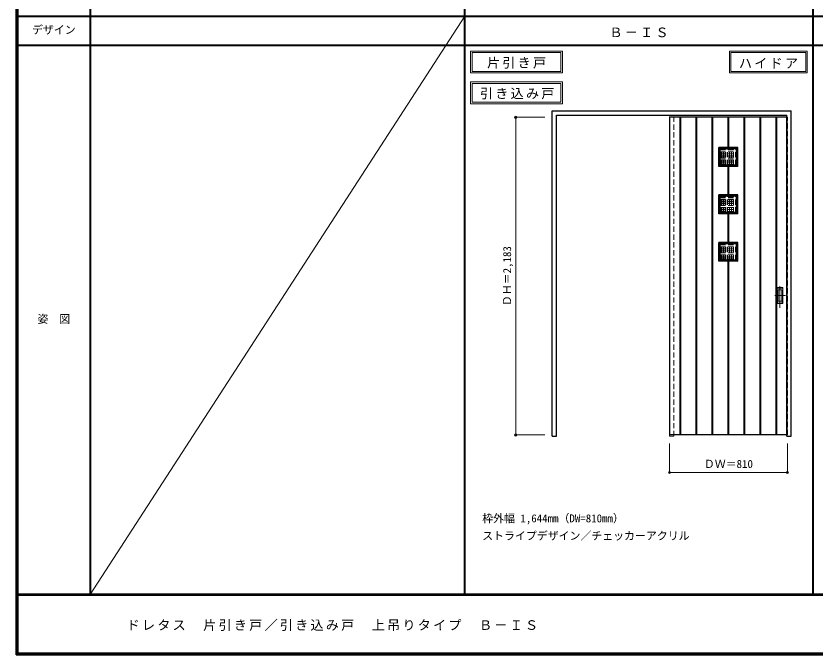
# Model space of a CAD drawing. Units: millimetres, scale not verified. Extents: x -6000 to 5700, y -4307 to 4175.
# Drawn here: x -6000 to -502, y -4205 to 186 of the extents above; entities that cross this region are included whole.
import ezdxf
from ezdxf.enums import TextEntityAlignment as Align

# ---------------------------------------------------------------- set-up
doc = ezdxf.new("R2010")
doc.units = ezdxf.units.MM
doc.header["$LTSCALE"] = 30
doc.header["$PDMODE"] = 32
doc.header["$PDSIZE"] = 15
doc.linetypes.add('CHAIN1', pattern=[8, 5, -1, 1, -1])
doc.linetypes.add('DASHED1', pattern=[1.8, 1.2, -0.6])
for name, color, linetype, lineweight in [('0-2_扉', 4, 'DASHED1', 9), ('0-3_仕上げ', 3, 'Continuous', 25), ('0-4_枠', 3, 'Continuous', 25), ('0-6_引手', 7, 'Continuous', 18), ('0-A_文字', 7, 'Continuous', 18), ('0-B_寸法', 7, 'Continuous', 18), ('0-C_ハッチ', 4, 'DASHED1', 9), ('F-1_枠', 6, 'Continuous', 40), ('F-A_文字', 7, 'Continuous', 18)]:
    doc.layers.add(name, color=color, linetype=linetype, lineweight=lineweight)
doc.styles.add('ＭＳ ゴシック', font='')
doc.styles.get('ＭＳ ゴシック').set_extended_font_data('MS Gothic')

msp = doc.modelspace()

# ---------------------------------------------------------------- linework, layer by layer
at = {"layer": '0-2_扉'}
for p, q in [((-1509, -509.75), (-1509, -513.75)), ((-702, -509.75), (-699, -509.75)), ((-699, -2692.75), (-699, -509.75)), ((-702, -2692.75), (-699, -2692.75))]:
    msp.add_line(p, q, dxfattribs=at)
at = {"layer": '0-2_扉', "color": 3, "linetype": 'Continuous', "lineweight": 25}
for p, q in [((-1509, -509.75), (-1509, -2692.75)), ((-701, -509.75), (-1509, -509.75)), ((-701, -2692.75), (-1509, -2692.75))]:
    msp.add_line(p, q, dxfattribs=at)
at = {"layer": '0-3_仕上げ'}
for p, q in [((-1507, -2692.75), (-1507, -509.75)), ((-1436, -2692.75), (-1436, -509.75)), ((-1432, -2692.75), (-1432, -509.75)), ((-1326, -2692.75), (-1326, -509.75)), ((-1322, -2692.75), (-1322, -509.75)), ((-1216, -2692.75), (-1216, -509.75)), ((-1212, -2692.75), (-1212, -509.75)), ((-1106, -717.75), (-1106, -509.75)), ((-1102, -717.75), (-1102, -509.75)), ((-996, -2692.75), (-996, -509.75)), ((-992, -2692.75), (-992, -509.75)), ((-886, -2692.75), (-886, -509.75)), ((-882, -2692.75), (-882, -509.75)), ((-776, -2692.75), (-776, -509.75)), ((-772, -2692.75), (-772, -509.75)), ((-701, -2692.75), (-701, -509.75)), ((-1039, -717.75), (-1169, -717.75)), ((-1169, -847.75), (-1169, -717.75)), ((-1169, -717.75), (-1160, -726.75)), ((-1048, -726.75), (-1160, -726.75)), ((-1160, -838.75), (-1160, -726.75)), ((-1048, -726.75), (-1039, -717.75)), ((-1048, -838.75), (-1048, -726.75)), ((-1039, -847.75), (-1039, -717.75)), ((-1039, -847.75), (-1169, -847.75)), ((-1106, -1043.75), (-1106, -847.75)), ((-1102, -1043.75), (-1102, -847.75)), ((-1048, -838.75), (-1039, -847.75)), ((-1039, -1043.75), (-1169, -1043.75)), ((-1169, -1173.75), (-1169, -1043.75)), ((-1169, -1043.75), (-1160, -1052.75)), ((-1048, -1052.75), (-1039, -1043.75)), ((-1039, -1173.75), (-1039, -1043.75)), ((-1048, -1052.75), (-1160, -1052.75)), ((-1160, -1164.75), (-1160, -1052.75)), ((-1048, -1164.75), (-1048, -1052.75)), ((-1039, -1173.75), (-1169, -1173.75)), ((-1106, -1369.75), (-1106, -1173.75)), ((-1102, -1369.75), (-1102, -1173.75)), ((-1048, -1164.75), (-1039, -1173.75)), ((-1039, -1369.75), (-1169, -1369.75)), ((-1169, -1499.75), (-1169, -1369.75)), ((-1169, -1369.75), (-1160, -1378.75)), ((-1048, -1378.75), (-1039, -1369.75)), ((-1039, -1499.75), (-1039, -1369.75)), ((-1048, -1378.75), (-1160, -1378.75)), ((-1160, -1490.75), (-1160, -1378.75)), ((-1048, -1490.75), (-1048, -1378.75)), ((-1039, -1499.75), (-1169, -1499.75)), ((-1106, -2692.75), (-1106, -1499.75)), ((-1102, -2692.75), (-1102, -1499.75)), ((-1048, -1490.75), (-1039, -1499.75))]:
    msp.add_line(p, q, dxfattribs=at)
at = {"layer": '0-3_仕上げ', "color": 7, "lineweight": 18}
for p, q in [((-1434, -2692.75), (-1434, -509.75)), ((-1324, -2692.75), (-1324, -509.75)), ((-1214, -2692.75), (-1214, -509.75)), ((-1104, -717.75), (-1104, -509.75)), ((-994, -2692.75), (-994, -509.75)), ((-884, -2692.75), (-884, -509.75)), ((-774, -2692.75), (-774, -509.75)), ((-1104, -1043.75), (-1104, -847.75)), ((-1104, -1369.75), (-1104, -1173.75)), ((-1104, -2692.75), (-1104, -1499.75))]:
    msp.add_line(p, q, dxfattribs=at)
at = {"layer": '0-3_仕上げ', "linetype": 'DASHED1'}
for p, q in [((-1041, -719.75), (-1167, -719.75)), ((-1041, -845.75), (-1041, -719.75)), ((-1041, -1045.75), (-1167, -1045.75)), ((-1041, -1171.75), (-1041, -1045.75)), ((-1041, -1371.75), (-1167, -1371.75)), ((-1041, -1497.75), (-1041, -1371.75))]:
    msp.add_line(p, q, dxfattribs=at)
for points in [[(-1041, -845.75), (-1167, -845.75), (-1167, -719.75)], [(-1041, -1171.75), (-1167, -1171.75), (-1167, -1045.75)], [(-1041, -1497.75), (-1167, -1497.75), (-1167, -1371.75)]]:
    msp.add_lwpolyline(points, dxfattribs=at)
at = {"layer": '0-3_仕上げ'}
for points in [[(-1048, -838.75), (-1160, -838.75), (-1169, -847.75)], [(-1048, -1164.75), (-1160, -1164.75), (-1169, -1173.75)], [(-1048, -1490.75), (-1160, -1490.75), (-1169, -1499.75)]]:
    msp.add_lwpolyline(points, dxfattribs=at)
at = {"layer": '0-4_枠'}
for p, q in [((-2316, -466.25), (-672, -466.25)), ((-2316, -2701.25), (-2316, -466.25)), ((-672, -2701.25), (-672, -466.25)), ((-2286, -2701.25), (-2286, -496.25)), ((-2286, -496.25), (-702, -496.25)), ((-702, -2701.25), (-702, -496.25)), ((-2316, -2701.25), (-2286, -2701.25)), ((-702, -2701.25), (-672, -2701.25))]:
    msp.add_line(p, q, dxfattribs=at)
at = {"layer": '0-4_枠', "color": 4, "linetype": 'DASHED1', "lineweight": 9}
for p, q in [((-1509, -2701.25), (-1509, -496.25)), ((-1479, -2701.25), (-1479, -496.25)), ((-1509, -2701.25), (-1479, -2701.25))]:
    msp.add_line(p, q, dxfattribs=at)
at = {"layer": '0-6_引手'}
for p, q in [((-731, -1680.25), (-769, -1680.25)), ((-769, -1790.25), (-769, -1680.25)), ((-737.5, -1696.25), (-762.5, -1696.25)), ((-762.5, -1774.25), (-762.5, -1696.25)), ((-737.5, -1774.25), (-737.5, -1696.25)), ((-731, -1790.25), (-731, -1680.25)), ((-731, -1790.25), (-769, -1790.25)), ((-737.5, -1774.25), (-762.5, -1774.25))]:
    msp.add_line(p, q, dxfattribs=at)
at = {"layer": '0-6_引手', "linetype": 'DASHED1'}
for p, q in [((-766, -1786.25), (-766, -1684.25)), ((-734, -1786.25), (-766, -1786.25))]:
    msp.add_line(p, q, dxfattribs=at)
at = {"layer": '0-6_引手', "linetype": 'CHAIN1'}
for p, q in [((-750, -1820.48), (-750, -1649.63)), ((-711.93, -1735.25), (-784.44, -1735.25))]:
    msp.add_line(p, q, dxfattribs=at)
at = {"layer": '0-6_引手', "linetype": 'DASHED1'}
msp.add_lwpolyline([(-734, -1786.25), (-734, -1684.25), (-766, -1684.25)], dxfattribs=at)
at = {"layer": '0-A_文字'}
for p, q in [((-2876, -55.5), (-2876, -205.5)), ((-2866, -65.5), (-2866, -195.5)), ((-2866, -65.5), (-2254.97, -65.5)), ((-2254.97, -65.5), (-2254.97, -195.5)), ((-1096.33, -55.5), (-1096.33, -205.5)), ((-1086.33, -65.5), (-572, -65.5)), ((-572, -65.5), (-572, -195.5)), ((-2876, -205.5), (-2244.97, -205.5)), ((-2866, -195.5), (-2254.97, -195.5)), ((-1096.33, -205.5), (-562, -205.5)), ((-2876, -266.97), (-2876, -416.97)), ((-2866, -276.97), (-2866, -406.97)), ((-2866, -276.97), (-2254.97, -276.97)), ((-2254.97, -276.97), (-2254.97, -406.97)), ((-2876, -416.97), (-2244.97, -416.97)), ((-2866, -406.97), (-2254.97, -406.97))]:
    msp.add_line(p, q, dxfattribs=at)
for points in [[(-2876, -55.5), (-2244.97, -55.5), (-2244.97, -205.5)], [(-1096.33, -55.5), (-562, -55.5), (-562, -205.5)], [(-1086.33, -65.5), (-1086.33, -195.5), (-572, -195.5)], [(-2876, -266.97), (-2244.97, -266.97), (-2244.97, -416.97)]]:
    msp.add_lwpolyline(points, dxfattribs=at)
at = {"layer": '0-B_寸法', "color": 4, "lineweight": 9}
for p, q in [((-2566, -509.75), (-2566, -2692.75)), ((-2566, -509.75), (-2366, -509.75)), ((-2566, -2692.75), (-2366, -2692.75)), ((-1509, -2951.25), (-1509, -2751.25)), ((-699, -2951.25), (-699, -2751.25)), ((-699, -2951.25), (-1509, -2951.25))]:
    msp.add_line(p, q, dxfattribs=at)
at = {"layer": '0-B_寸法'}
for p in [(-2566, -509.75), (-2566, -2692.75), (-1509, -2951.25), (-699, -2951.25)]:
    msp.add_point(p, dxfattribs=at)
at = {"layer": '0-C_ハッチ'}
for p, q in [((-1160, -733.25), (-1048, -733.25)), ((-1160, -734.25), (-1048, -734.25)), ((-1160, -747.25), (-1048, -747.25)), ((-1160, -748.25), (-1048, -748.25)), ((-1160, -761.25), (-1048, -761.25)), ((-1160, -762.25), (-1048, -762.25)), ((-1153.5, -838.75), (-1153.5, -726.75)), ((-1152.5, -838.75), (-1152.5, -726.75)), ((-1139.5, -838.75), (-1139.5, -726.75)), ((-1138.5, -838.75), (-1138.5, -726.75)), ((-1125.5, -838.75), (-1125.5, -726.75)), ((-1124.5, -838.75), (-1124.5, -726.75)), ((-1111.5, -838.75), (-1111.5, -726.75)), ((-1110.5, -838.75), (-1110.5, -726.75)), ((-1097.5, -838.75), (-1097.5, -726.75)), ((-1096.5, -838.75), (-1096.5, -726.75)), ((-1083.5, -838.75), (-1083.5, -726.75)), ((-1082.5, -838.75), (-1082.5, -726.75)), ((-1069.5, -838.75), (-1069.5, -726.75)), ((-1068.5, -838.75), (-1068.5, -726.75)), ((-1055.5, -838.75), (-1055.5, -726.75)), ((-1054.5, -838.75), (-1054.5, -726.75)), ((-1160, -775.25), (-1048, -775.25)), ((-1160, -776.25), (-1048, -776.25)), ((-1160, -789.25), (-1048, -789.25)), ((-1160, -790.25), (-1048, -790.25)), ((-1160, -803.25), (-1048, -803.25)), ((-1160, -804.25), (-1048, -804.25)), ((-1160, -817.25), (-1048, -817.25)), ((-1160, -818.25), (-1048, -818.25)), ((-1160, -831.25), (-1048, -831.25)), ((-1160, -832.25), (-1048, -832.25)), ((-1160, -1059.25), (-1048, -1059.25)), ((-1160, -1060.25), (-1048, -1060.25)), ((-1160, -1073.25), (-1048, -1073.25)), ((-1160, -1074.25), (-1048, -1074.25)), ((-1160, -1087.25), (-1048, -1087.25)), ((-1160, -1088.25), (-1048, -1088.25)), ((-1153.5, -1164.75), (-1153.5, -1052.75)), ((-1152.5, -1164.75), (-1152.5, -1052.75)), ((-1139.5, -1164.75), (-1139.5, -1052.75)), ((-1138.5, -1164.75), (-1138.5, -1052.75)), ((-1125.5, -1164.75), (-1125.5, -1052.75)), ((-1124.5, -1164.75), (-1124.5, -1052.75)), ((-1111.5, -1164.75), (-1111.5, -1052.75)), ((-1110.5, -1164.75), (-1110.5, -1052.75)), ((-1097.5, -1164.75), (-1097.5, -1052.75)), ((-1096.5, -1164.75), (-1096.5, -1052.75)), ((-1083.5, -1164.75), (-1083.5, -1052.75)), ((-1082.5, -1164.75), (-1082.5, -1052.75)), ((-1069.5, -1164.75), (-1069.5, -1052.75)), ((-1068.5, -1164.75), (-1068.5, -1052.75)), ((-1055.5, -1164.75), (-1055.5, -1052.75)), ((-1054.5, -1164.75), (-1054.5, -1052.75)), ((-1160, -1101.25), (-1048, -1101.25)), ((-1160, -1102.25), (-1048, -1102.25)), ((-1160, -1115.25), (-1048, -1115.25)), ((-1160, -1116.25), (-1048, -1116.25)), ((-1160, -1129.25), (-1048, -1129.25)), ((-1160, -1130.25), (-1048, -1130.25)), ((-1160, -1143.25), (-1048, -1143.25)), ((-1160, -1144.25), (-1048, -1144.25)), ((-1160, -1157.25), (-1048, -1157.25)), ((-1160, -1158.25), (-1048, -1158.25)), ((-1160, -1385.25), (-1048, -1385.25)), ((-1160, -1386.25), (-1048, -1386.25)), ((-1160, -1399.25), (-1048, -1399.25)), ((-1160, -1400.25), (-1048, -1400.25)), ((-1160, -1413.25), (-1048, -1413.25)), ((-1160, -1414.25), (-1048, -1414.25)), ((-1160, -1427.25), (-1048, -1427.25)), ((-1160, -1428.25), (-1048, -1428.25)), ((-1153.5, -1490.75), (-1153.5, -1378.75)), ((-1152.5, -1490.75), (-1152.5, -1378.75)), ((-1139.5, -1490.75), (-1139.5, -1378.75)), ((-1138.5, -1490.75), (-1138.5, -1378.75)), ((-1125.5, -1490.75), (-1125.5, -1378.75)), ((-1124.5, -1490.75), (-1124.5, -1378.75)), ((-1111.5, -1490.75), (-1111.5, -1378.75)), ((-1110.5, -1490.75), (-1110.5, -1378.75)), ((-1097.5, -1490.75), (-1097.5, -1378.75)), ((-1096.5, -1490.75), (-1096.5, -1378.75)), ((-1083.5, -1490.75), (-1083.5, -1378.75)), ((-1082.5, -1490.75), (-1082.5, -1378.75)), ((-1069.5, -1490.75), (-1069.5, -1378.75)), ((-1068.5, -1490.75), (-1068.5, -1378.75)), ((-1055.5, -1490.75), (-1055.5, -1378.75)), ((-1054.5, -1490.75), (-1054.5, -1378.75)), ((-1160, -1441.25), (-1048, -1441.25)), ((-1160, -1442.25), (-1048, -1442.25)), ((-1160, -1455.25), (-1048, -1455.25)), ((-1160, -1456.25), (-1048, -1456.25)), ((-1160, -1469.25), (-1048, -1469.25)), ((-1160, -1470.25), (-1048, -1470.25)), ((-1160, -1483.25), (-1048, -1483.25)), ((-1160, -1484.25), (-1048, -1484.25))]:
    msp.add_line(p, q, dxfattribs=at)
at = {"layer": 'F-1_枠'}
for p, q in [((-6000, 4175), (-6000, -4205)), ((-5995, 4175), (-5995, -4205)), ((-5990, 4175), (-5990, -4205)), ((-5490, 4175), (-5490, -3790)), ((-2916, -3790), (-2916, 4175)), ((-522, -3790), (-522, 4175)), ((-6000, 184.5), (5700, 184.5)), ((-6000, -15.5), (5700, -15.5)), ((5700, -3790), (-6000, -3790)), ((5700, -3795), (-6000, -3795)), ((5700, -4195), (-6000, -4195)), ((5700, -4200), (-6000, -4200)), ((5700, -4205), (-6000, -4205))]:
    msp.add_line(p, q, dxfattribs=at)
at = {"layer": 'F-A_文字'}
msp.add_line((-2916, 184.5), (-5490, -3790), dxfattribs=at)

# ---------------------------------------------------------------- texts
at = {"layer": '0-A_文字', "style": 'ＭＳ ゴシック'}
for s, p in [('枠外幅 1,644mm（DW=810mm）', (-2796, -3310)), ('ストライプデザイン／チェッカーアクリル', (-2796, -3430))]:
    msp.add_text(s, height=54.99, dxfattribs=at).set_placement(p, align=Align.BOTTOM_LEFT)
at = {"layer": '0-A_文字', "char_height": 65.98, "attachment_point": 7, "style": 'ＭＳ ゴシック'}
for s, insert in [('\\T1.17;Ｂ－ＩＳ', (-1921.5, 39.5)), ('\\T1.17;片引き戸', (-2762.98, -175.5)), ('\\T1.17;ハイドア', (-1031.66, -175.5)), ('\\T1.17;引き込み戸', (-2811.34, -386.97))]:
    msp.add_mtext(s, dxfattribs=dict(at, insert=insert))
at = {"layer": '0-B_寸法', "style": 'ＭＳ ゴシック'}
msp.add_text('ＤＨ＝2,183', height=54.99, rotation=90, dxfattribs=at).set_placement((-2581, -1807.5), align=Align.BOTTOM_LEFT)
msp.add_text('ＤＷ＝810', height=54.99, dxfattribs=at).set_placement((-1272.75, -2936.25), align=Align.BOTTOM_LEFT)
at = {"layer": 'F-A_文字', "style": 'ＭＳ ゴシック'}
for s, p in [('デザイン', (-5890, 47)), ('姿\u3000図', (-5852.5, -1940.25))]:
    msp.add_text(s, height=54.99, dxfattribs=at).set_placement(p, align=Align.BOTTOM_LEFT)
at = {"layer": 'F-A_文字', "insert": (-5239.64, -4040), "char_height": 65.98, "attachment_point": 7, "style": 'ＭＳ ゴシック'}
msp.add_mtext('\\T1.17;ドレタス\u3000片引き戸／引き込み戸\u3000上吊りタイプ\u3000Ｂ－ＩＳ', dxfattribs=at)

doc.saveas('drawing.dxf')
